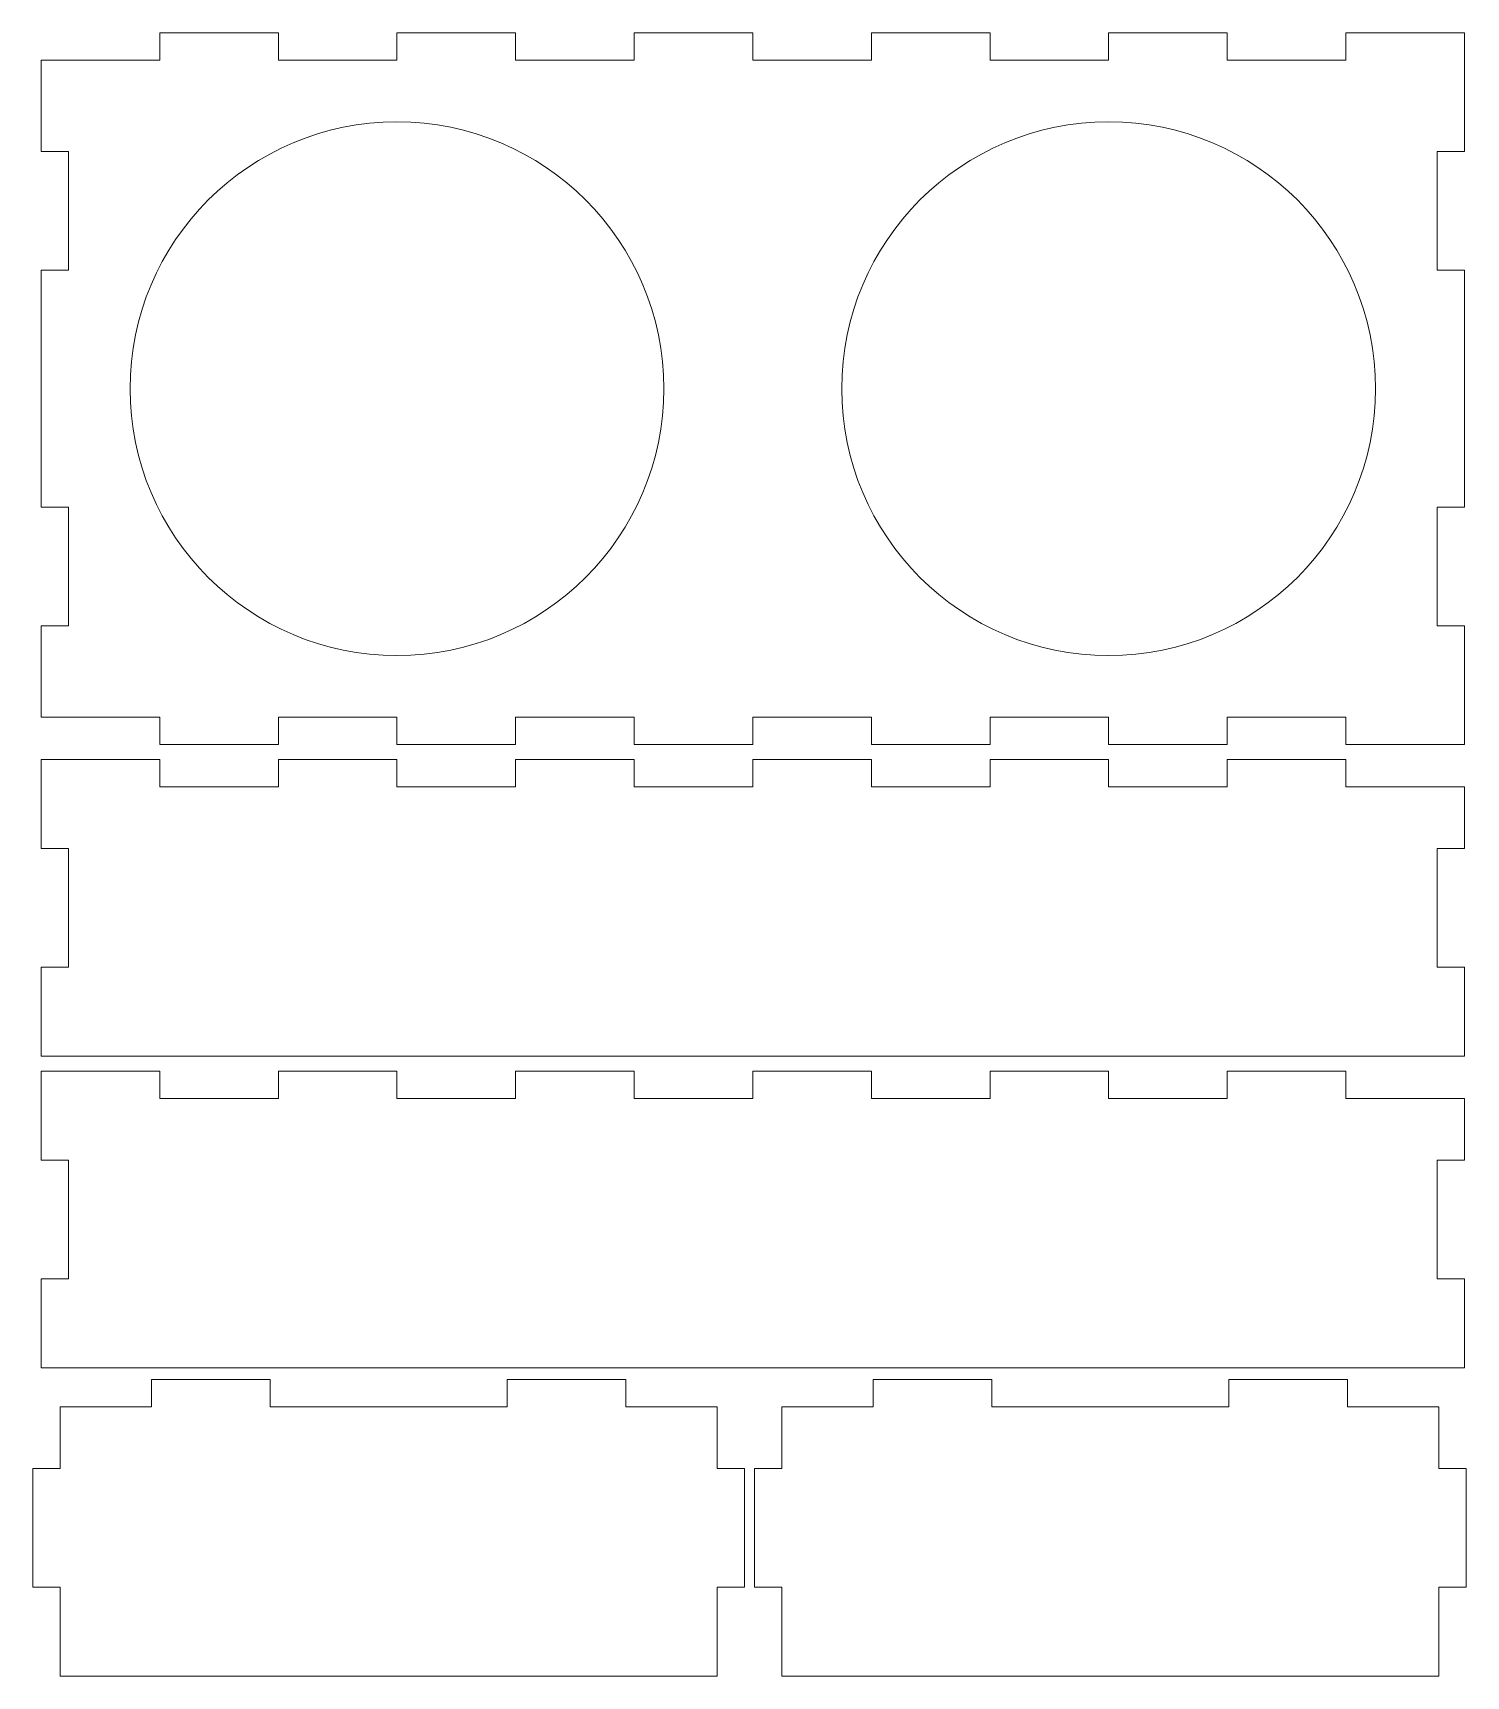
# Model space of a CAD drawing. Header units: centimetres. Extents: x -37.7 to -7, y -12.9 to 22.3.
import ezdxf

# ---------------------------------------------------------------- set-up
doc = ezdxf.new("R2010")
doc.units = ezdxf.units.CM
doc.header["$MEASUREMENT"] = 0
doc.layers.add('layer 1', color=7, linetype='Continuous')

msp = doc.modelspace()

# ---------------------------------------------------------------- linework, layer by layer
at = {"layer": 'layer 1', "color": 1, "lineweight": 9}
for points in [[(-35.02095, 22.33724), (-35.02095, 22.33724), (-35.02095, 21.75304), (-35.02095, 21.75304)], [(-32.48095, 22.33724), (-32.48095, 22.33724), (-35.02095, 22.33724), (-35.02095, 22.33724)], [(-32.48095, 21.75304), (-32.48095, 21.75304), (-32.48095, 22.33724), (-32.48095, 22.33724)], [(-29.94095, 22.33724), (-29.94095, 22.33724), (-29.94095, 21.75304), (-29.94095, 21.75304)], [(-27.40095, 22.33724), (-27.40095, 22.33724), (-29.94095, 22.33724), (-29.94095, 22.33724)], [(-27.40095, 21.75304), (-27.40095, 21.75304), (-27.40095, 22.33724), (-27.40095, 22.33724)], [(-24.86095, 22.33724), (-24.86095, 22.33724), (-24.86095, 21.75304), (-24.86095, 21.75304)], [(-22.32095, 22.33724), (-22.32095, 22.33724), (-24.86095, 22.33724), (-24.86095, 22.33724)], [(-22.32095, 21.75304), (-22.32095, 21.75304), (-22.32095, 22.33724), (-22.32095, 22.33724)], [(-19.78095, 22.33724), (-19.78095, 22.33724), (-19.78095, 21.75304), (-19.78095, 21.75304)], [(-17.24095, 22.33724), (-17.24095, 22.33724), (-19.78095, 22.33724), (-19.78095, 22.33724)], [(-17.24095, 21.75304), (-17.24095, 21.75304), (-17.24095, 22.33724), (-17.24095, 22.33724)], [(-14.70095, 22.33724), (-14.70095, 22.33724), (-14.70095, 21.75304), (-14.70095, 21.75304)], [(-12.16095, 22.33724), (-12.16095, 22.33724), (-14.70095, 22.33724), (-14.70095, 22.33724)], [(-12.16095, 21.75304), (-12.16095, 21.75304), (-12.16095, 22.33724), (-12.16095, 22.33724)], [(-9.62095, 22.33724), (-9.62095, 22.33724), (-9.62095, 21.75304), (-9.62095, 21.75304)], [(-7.08095, 22.33724), (-7.08095, 22.33724), (-9.62095, 22.33724), (-9.62095, 22.33724)], [(-7.08095, 19.79724), (-7.08095, 19.79724), (-7.08095, 22.33724), (-7.08095, 22.33724)], [(-37.56095, 21.75304), (-37.56095, 21.75304), (-37.56095, 19.79724), (-37.56095, 19.79724)], [(-35.02095, 21.75304), (-35.02095, 21.75304), (-37.56095, 21.75304), (-37.56095, 21.75304)], [(-29.94095, 21.75304), (-29.94095, 21.75304), (-32.48095, 21.75304), (-32.48095, 21.75304)], [(-24.86095, 21.75304), (-24.86095, 21.75304), (-27.40095, 21.75304), (-27.40095, 21.75304)], [(-19.78095, 21.75304), (-19.78095, 21.75304), (-22.32095, 21.75304), (-22.32095, 21.75304)], [(-14.70095, 21.75304), (-14.70095, 21.75304), (-17.24095, 21.75304), (-17.24095, 21.75304)], [(-9.62095, 21.75304), (-9.62095, 21.75304), (-12.16095, 21.75304), (-12.16095, 21.75304)], [(-37.56095, 19.79724), (-37.56095, 19.79724), (-36.97675, 19.79724), (-36.97675, 19.79724)], [(-36.97675, 19.79724), (-36.97675, 19.79724), (-36.97675, 17.25724), (-36.97675, 17.25724)], [(-7.66515, 19.79724), (-7.66515, 19.79724), (-7.08095, 19.79724), (-7.08095, 19.79724)], [(-7.66515, 17.25724), (-7.66515, 17.25724), (-7.66515, 19.79724), (-7.66515, 19.79724)], [(-37.56095, 17.25724), (-37.56095, 17.25724), (-37.56095, 12.17724), (-37.56095, 12.17724)], [(-36.97675, 17.25724), (-36.97675, 17.25724), (-37.56095, 17.25724), (-37.56095, 17.25724)], [(-7.08095, 17.25724), (-7.08095, 17.25724), (-7.66515, 17.25724), (-7.66515, 17.25724)], [(-7.08095, 12.17724), (-7.08095, 12.17724), (-7.08095, 17.25724), (-7.08095, 17.25724)], [(-37.56095, 12.17724), (-37.56095, 12.17724), (-36.97675, 12.17724), (-36.97675, 12.17724)], [(-36.97675, 12.17724), (-36.97675, 12.17724), (-36.97675, 9.63724), (-36.97675, 9.63724)], [(-7.66515, 12.17724), (-7.66515, 12.17724), (-7.08095, 12.17724), (-7.08095, 12.17724)], [(-7.66515, 9.63724), (-7.66515, 9.63724), (-7.66515, 12.17724), (-7.66515, 12.17724)], [(-37.56095, 9.63724), (-37.56095, 9.63724), (-37.56095, 7.68144), (-37.56095, 7.68144)], [(-36.97675, 9.63724), (-36.97675, 9.63724), (-37.56095, 9.63724), (-37.56095, 9.63724)], [(-7.08095, 9.63724), (-7.08095, 9.63724), (-7.66515, 9.63724), (-7.66515, 9.63724)], [(-7.08095, 7.09724), (-7.08095, 7.09724), (-7.08095, 9.63724), (-7.08095, 9.63724)], [(-37.56095, 7.68144), (-37.56095, 7.68144), (-35.02095, 7.68144), (-35.02095, 7.68144)], [(-35.02095, 7.68144), (-35.02095, 7.68144), (-35.02095, 7.09724), (-35.02095, 7.09724)], [(-32.48095, 7.68144), (-32.48095, 7.68144), (-29.94095, 7.68144), (-29.94095, 7.68144)], [(-32.48095, 7.09724), (-32.48095, 7.09724), (-32.48095, 7.68144), (-32.48095, 7.68144)], [(-29.94095, 7.68144), (-29.94095, 7.68144), (-29.94095, 7.09724), (-29.94095, 7.09724)], [(-27.40095, 7.68144), (-27.40095, 7.68144), (-24.86095, 7.68144), (-24.86095, 7.68144)], [(-27.40095, 7.09724), (-27.40095, 7.09724), (-27.40095, 7.68144), (-27.40095, 7.68144)], [(-24.86095, 7.68144), (-24.86095, 7.68144), (-24.86095, 7.09724), (-24.86095, 7.09724)], [(-22.32095, 7.68144), (-22.32095, 7.68144), (-19.78095, 7.68144), (-19.78095, 7.68144)], [(-22.32095, 7.09724), (-22.32095, 7.09724), (-22.32095, 7.68144), (-22.32095, 7.68144)], [(-19.78095, 7.68144), (-19.78095, 7.68144), (-19.78095, 7.09724), (-19.78095, 7.09724)], [(-17.24095, 7.68144), (-17.24095, 7.68144), (-14.70095, 7.68144), (-14.70095, 7.68144)], [(-17.24095, 7.09724), (-17.24095, 7.09724), (-17.24095, 7.68144), (-17.24095, 7.68144)], [(-14.70095, 7.68144), (-14.70095, 7.68144), (-14.70095, 7.09724), (-14.70095, 7.09724)], [(-12.16095, 7.68144), (-12.16095, 7.68144), (-9.62095, 7.68144), (-9.62095, 7.68144)], [(-12.16095, 7.09724), (-12.16095, 7.09724), (-12.16095, 7.68144), (-12.16095, 7.68144)], [(-9.62095, 7.68144), (-9.62095, 7.68144), (-9.62095, 7.09724), (-9.62095, 7.09724)], [(-35.02095, 7.09724), (-35.02095, 7.09724), (-32.48095, 7.09724), (-32.48095, 7.09724)], [(-29.94095, 7.09724), (-29.94095, 7.09724), (-27.40095, 7.09724), (-27.40095, 7.09724)], [(-24.86095, 7.09724), (-24.86095, 7.09724), (-22.32095, 7.09724), (-22.32095, 7.09724)], [(-19.78095, 7.09724), (-19.78095, 7.09724), (-17.24095, 7.09724), (-17.24095, 7.09724)], [(-14.70095, 7.09724), (-14.70095, 7.09724), (-12.16095, 7.09724), (-12.16095, 7.09724)], [(-9.62095, 7.09724), (-9.62095, 7.09724), (-7.08095, 7.09724), (-7.08095, 7.09724)], [(-37.56095, 6.77333), (-37.56095, 6.77333), (-37.56095, 4.86833), (-37.56095, 4.86833)], [(-35.02095, 6.77333), (-35.02095, 6.77333), (-37.56095, 6.77333), (-37.56095, 6.77333)], [(-35.02095, 6.18913), (-35.02095, 6.18913), (-35.02095, 6.77333), (-35.02095, 6.77333)], [(-32.48095, 6.77333), (-32.48095, 6.77333), (-32.48095, 6.18913), (-32.48095, 6.18913)], [(-29.94095, 6.77333), (-29.94095, 6.77333), (-32.48095, 6.77333), (-32.48095, 6.77333)], [(-29.94095, 6.18913), (-29.94095, 6.18913), (-29.94095, 6.77333), (-29.94095, 6.77333)], [(-27.40095, 6.77333), (-27.40095, 6.77333), (-27.40095, 6.18913), (-27.40095, 6.18913)], [(-24.86095, 6.77333), (-24.86095, 6.77333), (-27.40095, 6.77333), (-27.40095, 6.77333)], [(-24.86095, 6.18913), (-24.86095, 6.18913), (-24.86095, 6.77333), (-24.86095, 6.77333)], [(-22.32095, 6.77333), (-22.32095, 6.77333), (-22.32095, 6.18913), (-22.32095, 6.18913)], [(-19.78095, 6.77333), (-19.78095, 6.77333), (-22.32095, 6.77333), (-22.32095, 6.77333)], [(-19.78095, 6.18913), (-19.78095, 6.18913), (-19.78095, 6.77333), (-19.78095, 6.77333)], [(-17.24095, 6.77333), (-17.24095, 6.77333), (-17.24095, 6.18913), (-17.24095, 6.18913)], [(-14.70095, 6.77333), (-14.70095, 6.77333), (-17.24095, 6.77333), (-17.24095, 6.77333)], [(-14.70095, 6.18913), (-14.70095, 6.18913), (-14.70095, 6.77333), (-14.70095, 6.77333)], [(-12.16095, 6.77333), (-12.16095, 6.77333), (-12.16095, 6.18913), (-12.16095, 6.18913)], [(-9.62095, 6.77333), (-9.62095, 6.77333), (-12.16095, 6.77333), (-12.16095, 6.77333)], [(-9.62095, 6.18913), (-9.62095, 6.18913), (-9.62095, 6.77333), (-9.62095, 6.77333)], [(-32.48095, 6.18913), (-32.48095, 6.18913), (-35.02095, 6.18913), (-35.02095, 6.18913)], [(-27.40095, 6.18913), (-27.40095, 6.18913), (-29.94095, 6.18913), (-29.94095, 6.18913)], [(-22.32095, 6.18913), (-22.32095, 6.18913), (-24.86095, 6.18913), (-24.86095, 6.18913)], [(-17.24095, 6.18913), (-17.24095, 6.18913), (-19.78095, 6.18913), (-19.78095, 6.18913)], [(-12.16095, 6.18913), (-12.16095, 6.18913), (-14.70095, 6.18913), (-14.70095, 6.18913)], [(-7.08095, 6.18913), (-7.08095, 6.18913), (-9.62095, 6.18913), (-9.62095, 6.18913)], [(-7.08095, 4.86833), (-7.08095, 4.86833), (-7.08095, 6.18913), (-7.08095, 6.18913)], [(-37.56095, 4.86833), (-37.56095, 4.86833), (-36.97675, 4.86833), (-36.97675, 4.86833)], [(-36.97675, 4.86833), (-36.97675, 4.86833), (-36.97675, 2.32833), (-36.97675, 2.32833)], [(-7.66515, 4.86833), (-7.66515, 4.86833), (-7.08095, 4.86833), (-7.08095, 4.86833)], [(-7.66515, 2.32833), (-7.66515, 2.32833), (-7.66515, 4.86833), (-7.66515, 4.86833)], [(-37.56095, 2.32833), (-37.56095, 2.32833), (-37.56095, 0.42333), (-37.56095, 0.42333)], [(-36.97675, 2.32833), (-36.97675, 2.32833), (-37.56095, 2.32833), (-37.56095, 2.32833)], [(-7.08095, 2.32833), (-7.08095, 2.32833), (-7.66515, 2.32833), (-7.66515, 2.32833)], [(-7.08095, 0.42333), (-7.08095, 0.42333), (-7.08095, 2.32833), (-7.08095, 2.32833)], [(-37.56095, 0.42333), (-37.56095, 0.42333), (-7.08095, 0.42333), (-7.08095, 0.42333)], [(-37.56095, 0.09942), (-37.56095, 0.09942), (-37.56095, -1.80557), (-37.56095, -1.80557)], [(-35.02095, 0.09942), (-35.02095, 0.09942), (-37.56095, 0.09942), (-37.56095, 0.09942)], [(-35.02095, -0.48477), (-35.02095, -0.48477), (-35.02095, 0.09942), (-35.02095, 0.09942)], [(-32.48095, 0.09942), (-32.48095, 0.09942), (-32.48095, -0.48477), (-32.48095, -0.48477)], [(-29.94095, 0.09942), (-29.94095, 0.09942), (-32.48095, 0.09942), (-32.48095, 0.09942)], [(-29.94095, -0.48477), (-29.94095, -0.48477), (-29.94095, 0.09942), (-29.94095, 0.09942)], [(-27.40095, 0.09942), (-27.40095, 0.09942), (-27.40095, -0.48477), (-27.40095, -0.48477)], [(-24.86095, 0.09942), (-24.86095, 0.09942), (-27.40095, 0.09942), (-27.40095, 0.09942)], [(-24.86095, -0.48477), (-24.86095, -0.48477), (-24.86095, 0.09942), (-24.86095, 0.09942)], [(-22.32095, 0.09942), (-22.32095, 0.09942), (-22.32095, -0.48477), (-22.32095, -0.48477)], [(-19.78095, 0.09942), (-19.78095, 0.09942), (-22.32095, 0.09942), (-22.32095, 0.09942)], [(-19.78095, -0.48477), (-19.78095, -0.48477), (-19.78095, 0.09942), (-19.78095, 0.09942)], [(-17.24095, 0.09942), (-17.24095, 0.09942), (-17.24095, -0.48477), (-17.24095, -0.48477)], [(-14.70095, 0.09942), (-14.70095, 0.09942), (-17.24095, 0.09942), (-17.24095, 0.09942)], [(-14.70095, -0.48477), (-14.70095, -0.48477), (-14.70095, 0.09942), (-14.70095, 0.09942)], [(-12.16095, 0.09942), (-12.16095, 0.09942), (-12.16095, -0.48477), (-12.16095, -0.48477)], [(-9.62095, 0.09942), (-9.62095, 0.09942), (-12.16095, 0.09942), (-12.16095, 0.09942)], [(-9.62095, -0.48477), (-9.62095, -0.48477), (-9.62095, 0.09942), (-9.62095, 0.09942)], [(-32.48095, -0.48477), (-32.48095, -0.48477), (-35.02095, -0.48477), (-35.02095, -0.48477)], [(-27.40095, -0.48477), (-27.40095, -0.48477), (-29.94095, -0.48477), (-29.94095, -0.48477)], [(-22.32095, -0.48477), (-22.32095, -0.48477), (-24.86095, -0.48477), (-24.86095, -0.48477)], [(-17.24095, -0.48477), (-17.24095, -0.48477), (-19.78095, -0.48477), (-19.78095, -0.48477)], [(-12.16095, -0.48477), (-12.16095, -0.48477), (-14.70095, -0.48477), (-14.70095, -0.48477)], [(-7.08095, -0.48477), (-7.08095, -0.48477), (-9.62095, -0.48477), (-9.62095, -0.48477)], [(-7.08095, -1.80557), (-7.08095, -1.80557), (-7.08095, -0.48477), (-7.08095, -0.48477)], [(-37.56095, -1.80557), (-37.56095, -1.80557), (-36.97675, -1.80557), (-36.97675, -1.80557)], [(-36.97675, -1.80557), (-36.97675, -1.80557), (-36.97675, -4.34557), (-36.97675, -4.34557)], [(-7.66515, -1.80557), (-7.66515, -1.80557), (-7.08095, -1.80557), (-7.08095, -1.80557)], [(-7.66515, -4.34557), (-7.66515, -4.34557), (-7.66515, -1.80557), (-7.66515, -1.80557)], [(-37.56095, -4.34557), (-37.56095, -4.34557), (-37.56095, -6.25057), (-37.56095, -6.25057)], [(-36.97675, -4.34557), (-36.97675, -4.34557), (-37.56095, -4.34557), (-37.56095, -4.34557)], [(-7.08095, -4.34557), (-7.08095, -4.34557), (-7.66515, -4.34557), (-7.66515, -4.34557)], [(-7.08095, -6.25057), (-7.08095, -6.25057), (-7.08095, -4.34557), (-7.08095, -4.34557)], [(-37.56095, -6.25057), (-37.56095, -6.25057), (-7.08095, -6.25057), (-7.08095, -6.25057)], [(-35.19734, -7.08813), (-35.19734, -7.08813), (-35.19734, -6.50393), (-35.19734, -6.50393)], [(-35.19734, -6.50393), (-35.19734, -6.50393), (-32.65734, -6.50393), (-32.65734, -6.50393)], [(-32.65734, -6.50393), (-32.65734, -6.50393), (-32.65734, -7.08813), (-32.65734, -7.08813)], [(-27.57734, -7.08813), (-27.57734, -7.08813), (-27.57734, -6.50393), (-27.57734, -6.50393)], [(-27.57734, -6.50393), (-27.57734, -6.50393), (-25.03734, -6.50393), (-25.03734, -6.50393)], [(-25.03734, -7.08813), (-25.03734, -7.08813), (-25.03734, -6.50393), (-25.03734, -6.50393)], [(-19.74567, -7.08813), (-19.74567, -7.08813), (-19.74567, -6.50393), (-19.74567, -6.50393)], [(-19.74567, -6.50393), (-19.74567, -6.50393), (-17.20567, -6.50393), (-17.20567, -6.50393)], [(-17.20567, -6.50393), (-17.20567, -6.50393), (-17.20567, -7.08813), (-17.20567, -7.08813)], [(-12.12567, -7.08813), (-12.12567, -7.08813), (-12.12567, -6.50393), (-12.12567, -6.50393)], [(-12.12567, -6.50393), (-12.12567, -6.50393), (-9.58567, -6.50393), (-9.58567, -6.50393)], [(-9.58567, -7.08813), (-9.58567, -7.08813), (-9.58567, -6.50393), (-9.58567, -6.50393)], [(-37.15314, -8.40893), (-37.15314, -8.40893), (-37.15314, -7.08813), (-37.15314, -7.08813)], [(-37.15314, -7.08813), (-37.15314, -7.08813), (-35.19734, -7.08813), (-35.19734, -7.08813)], [(-32.65734, -7.08813), (-32.65734, -7.08813), (-27.57734, -7.08813), (-27.57734, -7.08813)], [(-23.08154, -7.08813), (-23.08154, -7.08813), (-25.03734, -7.08813), (-25.03734, -7.08813)], [(-23.08154, -8.40893), (-23.08154, -8.40893), (-23.08154, -7.08813), (-23.08154, -7.08813)], [(-21.70147, -8.40893), (-21.70147, -8.40893), (-21.70147, -7.08813), (-21.70147, -7.08813)], [(-21.70147, -7.08813), (-21.70147, -7.08813), (-19.74567, -7.08813), (-19.74567, -7.08813)], [(-17.20567, -7.08813), (-17.20567, -7.08813), (-12.12567, -7.08813), (-12.12567, -7.08813)], [(-7.62987, -7.08813), (-7.62987, -7.08813), (-9.58567, -7.08813), (-9.58567, -7.08813)], [(-7.62987, -8.40893), (-7.62987, -8.40893), (-7.62987, -7.08813), (-7.62987, -7.08813)], [(-37.73734, -10.94893), (-37.73734, -10.94893), (-37.73734, -8.40893), (-37.73734, -8.40893)], [(-37.73734, -8.40893), (-37.73734, -8.40893), (-37.15314, -8.40893), (-37.15314, -8.40893)], [(-22.49734, -8.40893), (-22.49734, -8.40893), (-23.08154, -8.40893), (-23.08154, -8.40893)], [(-22.49734, -10.94893), (-22.49734, -10.94893), (-22.49734, -8.40893), (-22.49734, -8.40893)], [(-22.28567, -10.94893), (-22.28567, -10.94893), (-22.28567, -8.40893), (-22.28567, -8.40893)], [(-22.28567, -8.40893), (-22.28567, -8.40893), (-21.70147, -8.40893), (-21.70147, -8.40893)], [(-7.04567, -8.40893), (-7.04567, -8.40893), (-7.62987, -8.40893), (-7.62987, -8.40893)], [(-7.04567, -10.94893), (-7.04567, -10.94893), (-7.04567, -8.40893), (-7.04567, -8.40893)], [(-37.15314, -10.94893), (-37.15314, -10.94893), (-37.73734, -10.94893), (-37.73734, -10.94893)], [(-37.15314, -12.85393), (-37.15314, -12.85393), (-37.15314, -10.94893), (-37.15314, -10.94893)], [(-23.08154, -10.94893), (-23.08154, -10.94893), (-22.49734, -10.94893), (-22.49734, -10.94893)], [(-23.08154, -12.85393), (-23.08154, -12.85393), (-23.08154, -10.94893), (-23.08154, -10.94893)], [(-21.70147, -10.94893), (-21.70147, -10.94893), (-22.28567, -10.94893), (-22.28567, -10.94893)], [(-21.70147, -12.85393), (-21.70147, -12.85393), (-21.70147, -10.94893), (-21.70147, -10.94893)], [(-7.62987, -10.94893), (-7.62987, -10.94893), (-7.04567, -10.94893), (-7.04567, -10.94893)], [(-7.62987, -12.85393), (-7.62987, -12.85393), (-7.62987, -10.94893), (-7.62987, -10.94893)], [(-37.15314, -12.85393), (-37.15314, -12.85393), (-23.08154, -12.85393), (-23.08154, -12.85393)], [(-21.70147, -12.85393), (-21.70147, -12.85393), (-7.62987, -12.85393), (-7.62987, -12.85393)]]:
    msp.add_open_spline(points, degree=3, dxfattribs=at)
for points in [[(-35.65595, 14.71724), (-35.65595, 17.87355), (-33.09726, 20.43224), (-29.94095, 20.43224), (-29.94095, 20.43224), (-26.78464, 20.43224), (-24.22595, 17.87355), (-24.22595, 14.71724), (-24.22595, 14.71724), (-24.22595, 11.56093), (-26.78464, 9.00224), (-29.94095, 9.00224), (-29.94095, 9.00224), (-33.09726, 9.00224), (-35.65595, 11.56093), (-35.65595, 14.71724)], [(-20.41595, 14.71724), (-20.41595, 17.87355), (-17.85726, 20.43224), (-14.70095, 20.43224), (-14.70095, 20.43224), (-11.54464, 20.43224), (-8.98595, 17.87355), (-8.98595, 14.71724), (-8.98595, 14.71724), (-8.98595, 11.56093), (-11.54464, 9.00224), (-14.70095, 9.00224), (-14.70095, 9.00224), (-17.85726, 9.00224), (-20.41595, 11.56093), (-20.41595, 14.71724)]]:
    msp.add_open_spline(points, degree=3, knots=[0, 0, 0, 0, 0.2, 0.2, 0.2, 0.2, 0.4, 0.4, 0.4, 0.4, 0.6, 0.6, 0.6, 0.6, 1, 1, 1, 1], dxfattribs=at)

doc.saveas('drawing.dxf')
